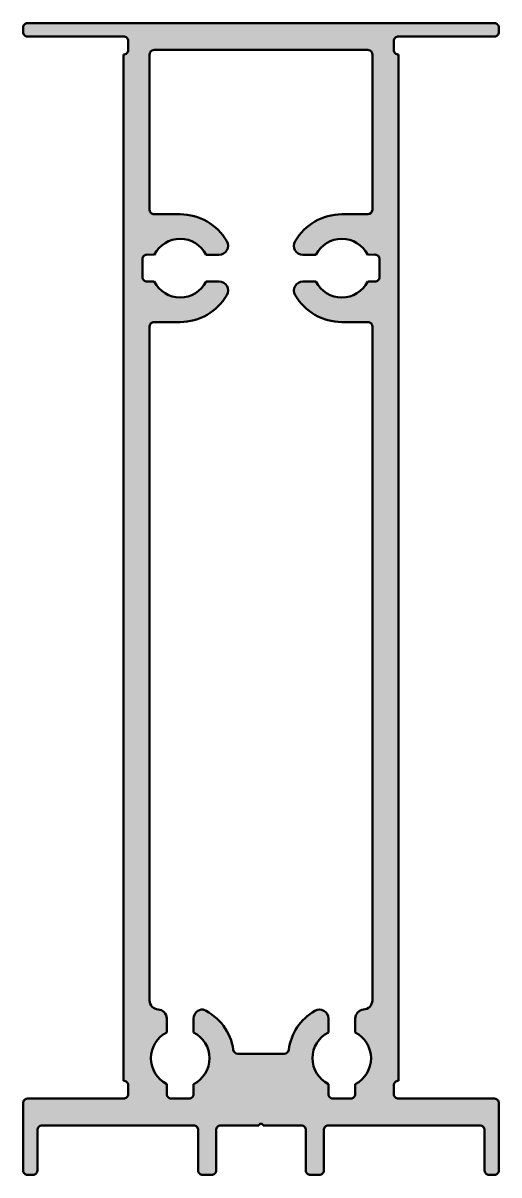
# Model space of a CAD drawing. Extents: x 0 to 53, y 0 to 128.
import ezdxf

# ---------------------------------------------------------------- set-up
doc = ezdxf.new("R2010")
doc.units = 0
doc.layers.add('0S-Alu contour', color=7, linetype='Continuous', lineweight=50)
doc.layers.add('0S-Alu hatch', color=252, linetype='Continuous', lineweight=25)

# ---------------------------------------------------------------- blocks, each defined once
blk = doc.blocks.new('324330__1316ED32_0E0B_48D3_8064_92EDC96306B2_')
at = {"layer": '0S-Alu hatch'}
h = blk.add_hatch(color=256, dxfattribs=at)
edge = h.paths.add_edge_path()
edge.add_line((0.5000000000000143, 126.7999954223632), (11.19999694824218, 126.7999954223633))
edge.add_ellipse((11.2002586799645, 126.3002571540856), major_axis=(-0.4997383368170493, 0), ratio=1, start_angle=179.9699920485695, end_angle=270.0300079514308, ccw=False)
edge.add_line((11.69999694824219, 126.2999954223632), (11.69999694824219, 125.2999954223632))
edge.add_ellipse((11.20025867996454, 125.2997336906409), major_axis=(-0.4997383368170138, 0), ratio=1, start_angle=89.96999204856547, end_angle=180.0300079514306, ccw=False)
edge.add_line((11.19999694824219, 124.7999954223633), (11.19999694824219, 10.5))
edge.add_ellipse((11.20026087140631, 10.00026392316412), major_axis=(-0.499736146528097, 0), ratio=1, start_angle=179.9697406636846, end_angle=270.0302593363074, ccw=False)
edge.add_line((11.69999694824219, 10), (11.69999694824219, 9))
edge.add_ellipse((11.20026087140631, 8.999736076835873), major_axis=(-0.4997361465280935, 0), ratio=1, start_angle=89.969740663692, end_angle=180.0302593363155, ccw=False)
edge.add_line((11.19999694824219, 8.5), (0.5, 8.5))
edge.add_arc((0.4997406949900171, 8.000259305009983), 0.4997407622639895, 89.970270419251, 180.0297295807517)
edge.add_line((4e-16, 8), (0, 0.5))
edge.add_arc((0.4997403662655471, 0.4997403662655471), 0.4997404337102405, 179.9702327110904, 270.0297672889146)
edge.add_line((0.4999999999999998, 0), (1.099998474121093, 0))
edge.add_arc((1.100258107855546, 0.4997403662655473), 0.4997404337102406, 269.9702327110854, 360.0297672889096)
edge.add_line((1.599998474121093, 0.5), (1.599998474121093, 5))
edge.add_ellipse((2.099739169111112, 5.000259305009982), major_axis=(-0.4997407622639912, 0), ratio=1, start_angle=-90.02972958074889, end_angle=0.02972958075167753, ccw=False)
edge.add_line((2.099998474121093, 5.5), (19, 5.5))
edge.add_ellipse((19.00025468461074, 5.000254684610745), major_axis=(-0.4997453802865575, 0), ratio=1, start_angle=179.9708004225566, end_angle=270.0291995774446, ccw=False)
edge.add_line((19.5, 5), (19.5, 0.5))
edge.add_arc((19.99973574828548, 0.4997357482854867), 0.4997358181513726, 179.9697029747914, 270.0302970252015)
edge.add_line((20, 2.1e-15), (21, 0))
edge.add_arc((21.00025501350932, 0.4997449864906823), 0.4997450515557528, 269.9707626951156, 360.0292373048742)
edge.add_line((21.5, 0.5), (21.5, 4.999999999999996))
edge.add_ellipse((21.99973607683586, 5.000263923164133), major_axis=(-0.4997361465280846, 0), ratio=1, start_angle=-90.03025933630857, end_angle=0.0302593363155097, ccw=False)
edge.add_line((22, 5.5), (26.25198364257812, 5.502120971679688))
edge.add_ellipse((26.50075970355188, 5.44655790521997), major_axis=(-0.2549054390710872, 0), ratio=1, start_angle=192.1021109872701, end_angle=347.40986491795815, ccw=False)
edge.add_line((26.75, 5.499999999999999), (31, 5.5))
edge.add_ellipse((31.00025468461075, 5.000254684610747), major_axis=(-0.4997453802865558, 0), ratio=1, start_angle=179.9708004225566, end_angle=270.02919957744507, ccw=False)
edge.add_line((31.5, 5), (31.5, 0.5000000000000063))
edge.add_arc((31.99973574828549, 0.4997357482854871), 0.4997358181513762, 179.9697029747914, 270.0302970252006)
edge.add_line((32, -1.1e-15), (33, 0))
edge.add_arc((33.00025501350931, 0.4997449864906894), 0.49974505155576, 269.9707626951164, 360.0292373048866)
edge.add_line((33.5, 0.5), (33.5, 5))
edge.add_ellipse((33.99973607683586, 5.000263923164142), major_axis=(-0.4997361465280775, 0), ratio=1, start_angle=-90.03025933630971, end_angle=0.0302593363155097, ccw=False)
edge.add_line((34, 5.5), (50.9000015258789, 5.5))
edge.add_ellipse((50.90025621048966, 5.000254684610768), major_axis=(-0.4997453802865354, 0), ratio=1, start_angle=179.9708004225441, end_angle=270.02919957744706, ccw=False)
edge.add_line((51.4000015258789, 5.000000000000004), (51.4000015258789, 0.5))
edge.add_arc((51.8997372741644, 0.4997357482854968), 0.4997358181513833, 179.9697029748034, 270.0302970251998)
edge.add_line((51.9000015258789, 1.6e-15), (52.5, 0))
edge.add_arc((52.50025501350933, 0.4997449864906683), 0.499745051555739, 269.9707626951139, 360.0292373048742)
edge.add_line((53, 0.5000000000000008), (53, 7.999999999999992))
edge.add_arc((52.50025468461075, 8.000254684610754), 0.4997453802865514, 359.9708004225565, 450.0291995774454)
edge.add_line((52.5, 8.500000000000002), (41.79999542236328, 8.5))
edge.add_ellipse((41.79974073775253, 8.999745315389244), major_axis=(-0.4997453802865478, 0), ratio=1, start_angle=-0.02919957744347812, end_angle=90.02919957744552, ccw=False)
edge.add_line((41.29999542236328, 9), (41.29999542236328, 10))
edge.add_ellipse((41.79974073775253, 10.00025468461075), major_axis=(-0.4997453802865513, 0), ratio=1, start_angle=-90.02919957744541, end_angle=0.02919957744347812, ccw=False)
edge.add_line((41.79999542236328, 10.5), (41.79999542236328, 124.7999954223633))
edge.add_ellipse((41.79974292927048, 125.2997429292705), major_axis=(-0.4997475706921807, 0), ratio=1, start_angle=-0.028948193124620047, end_angle=90.0289481931224, ccw=False)
edge.add_line((41.29999542236327, 125.2999954223633), (41.29999542236328, 126.2999954223632))
edge.add_ellipse((41.79974292927052, 126.300247915456), major_axis=(-0.4997475706922163, 0), ratio=1, start_angle=-90.02894819311899, end_angle=0.028948193124620047, ccw=False)
edge.add_line((41.7999954223633, 126.7999954223633), (52.5, 126.7999954223633))
edge.add_arc((52.5002524930928, 127.2997429292705), 0.4997475706921665, 269.9710518068768, 360.0289481931246)
edge.add_line((53, 127.2999954223633), (53, 127.7999954223632))
edge.add_arc((52.50025885945174, 127.8002466563122), 0.4997412036994401, 359.9711958000607, 450.0296784708303)
edge.add_line((52.49999999999998, 128.2999877929688), (0.5000000000000071, 128.2999877929688))
edge.add_arc((0.4997365193527463, 127.8002512775783), 0.4997365848491586, 89.96979142566599, 180.0293343034452)
edge.add_line((-1.13e-14, 127.7999954223632), (0, 127.2999954223632))
edge.add_arc((0.4997428864699699, 127.2997383088332), 0.4997429526113446, 179.9705218038621, 270.029478196141)
edge = h.paths.add_edge_path()
edge.add_ellipse((14.59974598102835, 124.800247915456), major_axis=(-0.4997475706922269, 0), ratio=1, start_angle=-90.02894819311638, end_angle=0.02894819311200081, ccw=False)
edge.add_line((14.59999847412109, 125.2999954223632), (38.4000015258789, 125.2999954223632))
edge.add_ellipse((38.40025401897168, 124.800247915456), major_axis=(-0.4997475706921949, 0), ratio=1, start_angle=179.9710518068756, end_angle=270.0289481931199, ccw=False)
edge.add_line((38.90000152587891, 124.7999954223633), (38.90000152587891, 107.500259399414))
edge.add_ellipse((38.38757054571756, 107.512409161495), major_axis=(-0.5125749956325834, 0), ratio=1, start_angle=91.38882169676049, end_angle=178.6417689146466, ccw=False)
edge.add_line((38.39999389648438, 106.9999847412109), (35.50000762939455, 106.9999847412109))
edge.add_arc((35.50000972386794, 100.9999955218866), 5.99998921932467, 90.00002000078351, 150.0000594370712)
edge.add_arc((31.13474684358685, 103.4800054917499), 0.9801762639070689, 147.9610496199624, 271.0206460179339)
edge.add_line((31.15220642089845, 102.4999847412109), (32.62049865748924, 102.4999847412109))
edge.add_ellipse((35.50141992148046, 101.0305338583477), major_axis=(-3.234036676734528, 0), ratio=1, start_angle=207.0223367419028, end_angle=332.97556117702214, ccw=False)
edge.add_line((38.38239509509341, 102.499879044303), (39.17729949951173, 102.5044860839843))
edge.add_ellipse((39.19089506108835, 101.9955464107555), major_axis=(-0.5091212333824146, 0), ratio=1, start_angle=180.4994897238424, end_angle=271.53020706617707, ccw=False)
edge.add_line((39.69999694824219, 101.9999847412109), (39.69999694824219, 99.99998474121092))
edge.add_ellipse((39.20026791585615, 99.99971377359697), major_axis=(-0.4997291058492973, 0), ratio=1, start_angle=89.96893256517671, end_angle=180.0310674348225, ccw=False)
edge.add_line((39.19999694824219, 99.49998474121092), (38.37950897216798, 99.49998474121092))
edge.add_ellipse((35.49859039426723, 100.9693644183752), major_axis=(-3.234001930759675, 0), ratio=1, start_angle=27.023336659989184, end_angle=152.9766633400108, ccw=False)
edge.add_line((32.61767181636647, 99.49998474121092), (31.16990418806093, 99.49998474121092))
edge.add_arc((31.16990418806092, 98.49998474121091), 1.000000000000014, 89.99999999999959, 209.9991875263486)
edge.add_arc((35.49996030647547, 100.9998619385616), 5.999877197537302, 209.9991875263487, 270.0004519098389)
edge.add_line((35.50000762939455, 94.99998474121092), (38.39999389648436, 94.99998474121094))
edge.add_ellipse((38.40024003484352, 94.50022325745448), major_axis=(-0.4997615443694609, 0), ratio=1, start_angle=179.9735297177761, end_angle=270.028218837333, ccw=False)
edge.add_line((38.90000152587891, 94.49999237083829), (38.90000152587891, 19.4296112060547))
edge.add_ellipse((37.9005073111141, 19.42910542081951), major_axis=(-0.99949434273888, 0), ratio=1, start_angle=89.9710059784104, end_angle=180.0289940215866, ccw=False)
edge.add_arc((38.02955399489682, 17.40799903567855), 1.029793799209004, 97.2272043846769, 178.7634849226295)
edge.add_line((37, 17.43022155761719), (37, 15.87445545196533))
edge.add_ellipse((35.52717958813815, 12.99678926078016), major_axis=(-3.232671135993741, 0), ratio=1, start_angle=117.10385339437431, end_angle=242.8961466056257, ccw=False)
edge.add_line((37, 10.119123069595), (37, 9.000000953674318))
edge.add_ellipse((36.50025249309279, 8.999748460581529), major_axis=(-0.4997475706921807, 0), ratio=1, start_angle=89.9710518068785, end_angle=180.0289481931246, ccw=False)
edge.add_line((36.5, 8.500000953674316), (34.50000000000001, 8.500000953674316))
edge.add_ellipse((34.49973826827763, 8.999739221951954), major_axis=(-0.4997383368170049, 0), ratio=1, start_angle=-0.030007951430604862, end_angle=90.03000795143691, ccw=False)
edge.add_line((34, 9.000000953674315), (34, 10.12555027008057))
edge.add_ellipse((35.47280551445271, 13.00321392098409), major_axis=(-3.232662087372216, 0), ratio=1, start_angle=-62.896361137979284, end_angle=62.8963611379794, ccw=False)
edge.add_line((34, 15.88087757188761), (34, 17.43022155761719))
edge.add_arc((32.99939307971095, 17.42985098570345), 1.000606988909173, 0.0212193272432943, 120.3500953214633)
edge.add_arc((35.52549798914171, 13.11560429990838), 6.000000000000018, 120.3500953214636, 172.1848037771418)
edge.add_ellipse((29.08648739257477, 13.9993789245684), major_axis=(-0.4993780510056565, 0), ratio=1, start_angle=89.96754582863042, end_angle=172.1848037771413, ccw=False)
edge.add_line((29.0862045288086, 13.50000095367432), (23.91379547119141, 13.50000095367432))
edge.add_ellipse((23.91351196703452, 13.99938154906773), major_axis=(-0.4993806758677043, 0), ratio=1, start_angle=7.337350631587299, end_angle=90.03252747517462, ccw=False)
edge.add_arc((17.66670404648339, 13.12978697039618), 5.807691841117016, 7.975528921792728, 65.86024290950887)
edge.add_arc((20.00058616033077, 17.42986432415502), 1.000586224101256, 87.63706709218633, 179.9795440216926)
edge.add_line((19, 17.43022155761719), (19, 15.87445545196533))
edge.add_ellipse((17.52717958813814, 12.99678926078016), major_axis=(-3.232671135993744, 0), ratio=1, start_angle=117.1038533943744, end_angle=242.8961466056256, ccw=False)
edge.add_line((19, 10.11912306959499), (19, 9.000000953674316))
edge.add_ellipse((18.50025249309277, 8.99974846058154), major_axis=(-0.4997475706921914, 0), ratio=1, start_angle=89.9710518068797, end_angle=180.0289481931246, ccw=False)
edge.add_line((18.5, 8.500000953674316), (16.5, 8.500000953674316))
edge.add_ellipse((16.49973607683587, 8.99973703051019), major_axis=(-0.4997361465280917, 0), ratio=1, start_angle=-0.0302593363155097, end_angle=90.03025933630818, ccw=False)
edge.add_line((16, 9.000000953674316), (16, 10.12555027008056))
edge.add_ellipse((17.4728055144527, 13.00321392098408), major_axis=(-3.232662087372207, 0), ratio=1, start_angle=-62.8963611379794, end_angle=62.8963611379794, ccw=False)
edge.add_line((16, 15.8808775718876), (16, 17.43208731269998))
edge.add_arc((14.99999999997389, 17.43208731270247), 1.00000000002611, 0, 87.14819242574035)
edge.add_ellipse((15.09947997576382, 19.42909270772604), major_axis=(-0.9994816361327183, 0), ratio=1, start_angle=-0.029723174672085406, end_angle=87.14819242602579, ccw=False)
edge.add_line((14.09999847412109, 19.42961120605469), (14.09999847412109, 94.49999999999999))
edge.add_ellipse((14.59975233951768, 94.50023088309315), major_axis=(-0.499753918729846, 0), ratio=1, start_angle=-90.02821883732992, end_angle=0.026470282224011044, ccw=False)
edge.add_line((14.59999847412109, 94.99998474121092), (17.49998474121092, 94.99998474121092))
edge.add_arc((17.50003206413, 100.9998619385616), 5.999877197537323, 269.9995480901612, 330.0006770590668)
edge.add_arc((21.86468010216825, 98.51965061465991), 0.9804765467730984, 327.9936283944912, 450.9765851404988)
edge.add_line((21.84796905517578, 99.49998474121091), (20.37949371337891, 99.49998474121092))
edge.add_ellipse((17.4985706871602, 100.9694133659864), major_axis=(-3.234028133196551, 0), ratio=1, start_angle=27.024073357505983, end_angle=152.9759266424943, ccw=False)
edge.add_line((14.61764766094149, 99.49998474121091), (13.79999542236326, 99.49998474121091))
edge.add_ellipse((13.79972445474933, 99.99971377359697), major_axis=(-0.4997291058493115, 0), ratio=1, start_angle=-0.031067434822489304, end_angle=90.0310674348205, ccw=False)
edge.add_line((13.29999542236328, 99.99998474121094), (13.29999542236328, 101.9999847412109))
edge.add_ellipse((13.80909730951711, 101.9955464107555), major_axis=(-0.5091212333824136, 0), ratio=1, start_angle=268.4697929338227, end_angle=359.5005102761547, ccw=False)
edge.add_line((13.82269287109374, 102.5044860839843), (14.62042236328001, 102.4998626708984))
edge.add_ellipse((17.50140112698574, 101.0305608030638), major_axis=(-3.2340201940844, 0), ratio=1, start_angle=207.0240518908491, end_angle=332.9783758220408, ccw=False)
edge.add_line((20.38231763145894, 102.4999847412109), (21.83010344142968, 102.4999847412109))
edge.add_arc((21.83010344142968, 103.4999847412109), 1, 270, 389.999928675492)
edge.add_arc((17.49998264673755, 100.9999955218867), 5.999989219324599, 29.99992867549199, 89.99997999921654)
edge.add_line((17.49998474121093, 106.9999847412109), (14.59999847412109, 106.9999847412109))
edge.add_ellipse((14.59972750650712, 107.4997137735969), major_axis=(-0.4997291058492831, 0), ratio=1, start_angle=-0.031067434810722716, end_angle=90.03106743482431, ccw=False)
edge.add_line((14.09999847412109, 107.4999847412109), (14.09999847412109, 124.7999954223633))
at = {"layer": '0S-Alu contour', "color": 7}
for points in [[(-1.13e-14, 127.7999954223632), (0, 127.2999954223632)], [(52.49999999999998, 128.2999877929688), (0.5000000000000071, 128.2999877929688)], [(53, 127.2999954223633), (53, 127.7999954223632)], [(0.5000000000000143, 126.7999954223632), (11.19999694824218, 126.7999954223633)], [(11.69999694824219, 126.2999954223632), (11.69999694824219, 125.2999954223632)], [(41.29999542236327, 125.2999954223633), (41.29999542236328, 126.2999954223632)], [(41.7999954223633, 126.7999954223633), (52.5, 126.7999954223633)], [(11.19999694824219, 124.7999954223633), (11.19999694824219, 10.5)], [(14.09999847412109, 107.4999847412109), (14.09999847412109, 124.7999954223633)], [(14.59999847412109, 125.2999954223632), (38.4000015258789, 125.2999954223632)], [(38.90000152587891, 124.7999954223633), (38.90000152587891, 107.500259399414)], [(41.79999542236328, 10.5), (41.79999542236328, 124.7999954223633)], [(17.49998474121093, 106.9999847412109), (14.59999847412109, 106.9999847412109)], [(38.39999389648438, 106.9999847412109), (35.50000762939455, 106.9999847412109)], [(13.29999542236328, 99.99998474121094), (13.29999542236328, 101.9999847412109)], [(13.82269287109374, 102.5044860839843), (14.62042236328001, 102.4998626708984)], [(20.38231763145894, 102.4999847412109), (21.83010344142968, 102.4999847412109)], [(31.15220642089845, 102.4999847412109), (32.62049865748924, 102.4999847412109)], [(38.38239509509341, 102.499879044303), (39.17729949951173, 102.5044860839843)], [(39.69999694824219, 101.9999847412109), (39.69999694824219, 99.99998474121092)], [(14.61764766094149, 99.49998474121091), (13.79999542236326, 99.49998474121091)], [(21.84796905517578, 99.49998474121091), (20.37949371337891, 99.49998474121092)], [(32.61767181636647, 99.49998474121092), (31.16990418806093, 99.49998474121092)], [(39.19999694824219, 99.49998474121092), (38.37950897216798, 99.49998474121092)], [(14.59999847412109, 94.99998474121092), (17.49998474121092, 94.99998474121092)], [(35.50000762939455, 94.99998474121092), (38.39999389648436, 94.99998474121094)], [(14.09999847412109, 19.42961120605469), (14.09999847412109, 94.49999999999999)], [(38.90000152587891, 94.49999237083829), (38.90000152587891, 19.42961120605469)], [(16, 15.8808775718876), (16, 17.43208731269998)], [(19, 17.43022155761719), (19, 15.87445545196533)], [(34, 15.88087757188761), (34, 17.43022155761719)], [(37, 17.43022155761719), (37, 15.87445545196533)], [(29.0862045288086, 13.50000095367432), (23.91379547119141, 13.50000095367432)], [(11.69999694824219, 10), (11.69999694824219, 9)], [(16, 9.000000953674316), (16, 10.12555027008056)], [(19, 10.11912306959499), (19, 9.000000953674316)], [(34, 9.000000953674315), (34, 10.12555027008057)], [(37, 10.119123069595), (37, 9.000000953674318)], [(41.29999542236328, 9), (41.29999542236328, 10)], [(4e-16, 8), (0, 0.5)], [(11.19999694824219, 8.5), (0.5, 8.5)], [(18.5, 8.500000953674316), (16.5, 8.500000953674316)], [(36.5, 8.500000953674316), (34.50000000000001, 8.500000953674316)], [(52.5, 8.500000000000002), (41.79999542236328, 8.5)], [(53, 0.5000000000000008), (53, 7.999999999999992)], [(2.099998474121093, 5.5), (19, 5.5)], [(22, 5.5), (26.25198364257812, 5.502120971679688)], [(26.75, 5.499999999999999), (31, 5.5)], [(34, 5.5), (50.9000015258789, 5.5)], [(1.599998474121093, 0.5), (1.599998474121093, 5)], [(19.5, 5), (19.5, 0.5)], [(21.5, 0.5), (21.5, 4.999999999999996)], [(31.5, 5), (31.5, 0.5000000000000063)], [(33.5, 0.5), (33.5, 5)], [(51.4000015258789, 5.000000000000004), (51.4000015258789, 0.5)], [(0.4999999999999998, 0), (1.099998474121093, 0)], [(20, 2.1e-15), (21, 0)], [(32, -1.1e-15), (33, 0)], [(51.9000015258789, 1.6e-15), (52.5, 0)]]:
    blk.add_lwpolyline(points, dxfattribs=at)
for centre, radius, start, end in [((0.4997365193527463, 127.8002512775783), 0.4997365848491586, 89.96979142566599, 180.0293343034452), ((0.4997428864699699, 127.2997383088332), 0.4997429526113446, 179.9705218038621, 270.029478196141), ((52.50025885945174, 127.8002466563122), 0.4997412036994401, 359.9711958000607, 90.02967847083025), ((52.5002524930928, 127.2997429292705), 0.4997475706921665, 269.9710518068768, 0.0289481931245776), ((17.49998264673755, 100.9999955218867), 5.999989219324599, 29.99992867549199, 89.99997999921654), ((35.50000972386794, 100.9999955218866), 5.99998921932467, 90.00002000078351, 150.0000594370712), ((21.83010344142968, 103.4999847412109), 1, 270, 29.99992867549199), ((31.13474684358685, 103.4800054917499), 0.9801762639070689, 147.9610496199624, 271.0206460179339), ((21.86468010216825, 98.51965061465991), 0.9804765467730984, 327.9936283944912, 90.97658514049888), ((31.16990418806092, 98.49998474121091), 1.000000000000014, 89.99999999999959, 209.9991875263486), ((17.50003206413, 100.9998619385616), 5.999877197537323, 269.9995480901612, 330.0006770590668), ((35.49996030647547, 100.9998619385616), 5.999877197537302, 209.9991875263487, 270.0004519098389), ((14.99999999997389, 17.43208731270247), 1.00000000002611, 0, 87.14819242574035), ((20.00058616033077, 17.42986432415502), 1.000586224101256, 87.63706709218633, 179.9795440216926), ((17.66670404648339, 13.12978697039618), 5.807691841117016, 7.975528921792728, 65.86024290950887), ((35.52549798914171, 13.11560429990838), 6.000000000000018, 120.3500953214636, 172.1848037771418), ((32.99939307971095, 17.42985098570345), 1.000606988909173, 0.0212193272432943, 120.3500953214633), ((38.02955399489682, 17.40799903567855), 1.029793799209004, 97.2272043846769, 178.7634849226295), ((0.4997406949900171, 8.000259305009983), 0.4997407622639895, 89.970270419251, 180.0297295807517), ((52.50025468461075, 8.000254684610754), 0.4997453802865514, 359.9708004225565, 90.02919957744547), ((0.4997403662655471, 0.4997403662655471), 0.4997404337102405, 179.9702327110904, 270.0297672889146), ((1.100258107855546, 0.4997403662655473), 0.4997404337102406, 269.9702327110854, 0.0297672889096014), ((19.99973574828548, 0.4997357482854867), 0.4997358181513726, 179.9697029747914, 270.0302970252015), ((21.00025501350932, 0.4997449864906823), 0.4997450515557528, 269.9707626951156, 0.0292373048741785), ((31.99973574828549, 0.4997357482854871), 0.4997358181513762, 179.9697029747914, 270.0302970252006), ((33.00025501350931, 0.4997449864906894), 0.49974505155576, 269.9707626951164, 0.0292373048866443), ((51.8997372741644, 0.4997357482854968), 0.4997358181513833, 179.9697029748034, 270.0302970251998), ((52.50025501350933, 0.4997449864906683), 0.499745051555739, 269.9707626951139, 0.0292373048741785)]:
    blk.add_arc(centre, radius, start, end, dxfattribs=at)
at = {"layer": '0S-Alu contour', "color": 7, "extrusion": (0, 0, -1)}
for centre, radius, start, end in [((-11.2002586799645, 126.3002571540856), 0.4997383368170493, 89.96999204856921, 180.0300079514306), ((-41.79974292927052, 126.300247915456), 0.4997475706922163, 359.9710518068754, 90.0289481931191), ((-11.20025867996454, 125.2997336906409), 0.4997383368170138, 179.9699920485694, 270.0300079514345), ((-14.59974598102835, 124.800247915456), 0.4997475706922269, 359.971051806888, 90.02894819311646), ((-38.40025401897168, 124.800247915456), 0.4997475706921949, 89.97105180688008, 180.0289481931245), ((-41.79974292927048, 125.2997429292705), 0.4997475706921807, 269.9710518068776, 0.0289481931245776), ((-14.59972750650712, 107.4997137735969), 0.4997291058492832, 269.9689325651757, 0.031067434810722), ((-38.38757054571756, 107.512409161495), 0.5125749956325834, 181.3582310853535, 268.6111783032395), ((-17.50140112698574, 101.0305608030638), 3.2340201940844, 27.0216241779592, 152.9759481091509), ((-35.50141992148046, 101.0305338583477), 3.234036676734528, 27.02443882297786, 152.9776632580972), ((-13.80909730951711, 101.9955464107555), 0.5091212333824136, 0.4994897238452488, 91.53020706617731), ((-39.19089506108835, 101.9955464107555), 0.5091212333824146, 88.46979293382294, 179.5005102761576), ((-13.79972445474933, 99.99971377359697), 0.4997291058493115, 269.9689325651795, 0.0310674348224534), ((-17.4985706871602, 100.9694133659864), 3.234028133196551, 207.0240733575058, 332.975926642494), ((-35.49859039426723, 100.9693644183752), 3.234001930759675, 207.0233366599893, 332.9766633400108), ((-39.20026791585615, 99.99971377359697), 0.4997291058492974, 179.9689325651775, 270.0310674348233), ((-14.59975233951768, 94.50023088309315), 0.499753918729846, 359.973529717776, 90.02821883732996), ((-38.40024003484352, 94.50022325745448), 0.4997615443694609, 89.97178116266701, 180.026470282224), ((-15.09947997576382, 19.42909270772604), 0.9994816361327185, 272.8518075739742, 0.0297231746720899), ((-37.9005073111141, 19.42910542081951), 0.99949434273888, 179.9710059784134, 270.0289940215896), ((-17.4728055144527, 13.00321392098408), 3.232662087372208, 297.1036388620206, 62.8963611379794), ((-17.52717958813814, 12.99678926078016), 3.232671135993744, 117.1038533943744, 242.8961466056256), ((-35.47280551445271, 13.00321392098409), 3.232662087372216, 297.1036388620206, 62.89636113797931), ((-35.52717958813815, 12.99678926078016), 3.232671135993741, 117.1038533943743, 242.8961466056257), ((-23.91351196703452, 13.99938154906773), 0.4993806758677043, 269.9674725248254, 352.6626493684127), ((-29.08648739257477, 13.9993789245684), 0.4993780510056565, 187.8151962228587, 270.0324541713696), ((-11.20026087140631, 10.00026392316412), 0.499736146528097, 89.96974066369263, 180.0302593363155), ((-41.79974073775253, 10.00025468461075), 0.4997453802865514, 359.9708004225565, 90.02919957744547), ((-11.20026087140631, 8.999736076835873), 0.4997361465280935, 179.9697406636845, 270.030259336308), ((-16.49973607683587, 8.99973703051019), 0.4997361465280917, 269.9697406636918, 0.0302593363155077), ((-18.50025249309277, 8.99974846058154), 0.4997475706921914, 179.9710518068754, 270.0289481931203), ((-34.49973826827763, 8.999739221951954), 0.4997383368170049, 269.9699920485631, 0.0300079514306041), ((-36.50025249309279, 8.999748460581529), 0.4997475706921807, 179.9710518068754, 270.0289481931215), ((-41.79974073775253, 8.999745315389244), 0.4997453802865479, 269.9708004225545, 0.0291995774435229), ((-2.099739169111112, 5.000259305009982), 0.4997407622639912, 359.9702704192483, 90.02972958074884), ((-19.00025468461074, 5.000254684610745), 0.4997453802865576, 89.97080042255536, 180.0291995774435), ((-21.99973607683586, 5.000263923164133), 0.4997361465280846, 359.9697406636845, 90.0302593363086), ((-26.50075970355188, 5.44655790521997), 0.2549054390710872, 12.59013508204188, 167.8978890127299), ((-31.00025468461075, 5.000254684610747), 0.4997453802865559, 89.97080042255494, 180.0291995774435), ((-33.99973607683586, 5.000263923164142), 0.4997361465280775, 359.9697406636845, 90.03025933630983), ((-50.90025621048966, 5.000254684610768), 0.4997453802865354, 89.97080042255293, 180.029199577456)]:
    blk.add_arc(centre, radius, start, end, dxfattribs=at)
blk = doc.blocks.new('324330__BD06655B_AFA6_4B38_A6E6_2B83F80B039F_')
at = {"layer": '0S-Alu contour', "color": 7}
blk.add_blockref('324330__1316ED32_0E0B_48D3_8064_92EDC96306B2_', (0, 0), dxfattribs=at)

msp = doc.modelspace()

# ---------------------------------------------------------------- block references
at = {"layer": '0S-Alu contour', "color": 7}
msp.add_blockref('324330__BD06655B_AFA6_4B38_A6E6_2B83F80B039F_', (0, 0), dxfattribs=at)

doc.saveas('drawing.dxf')
